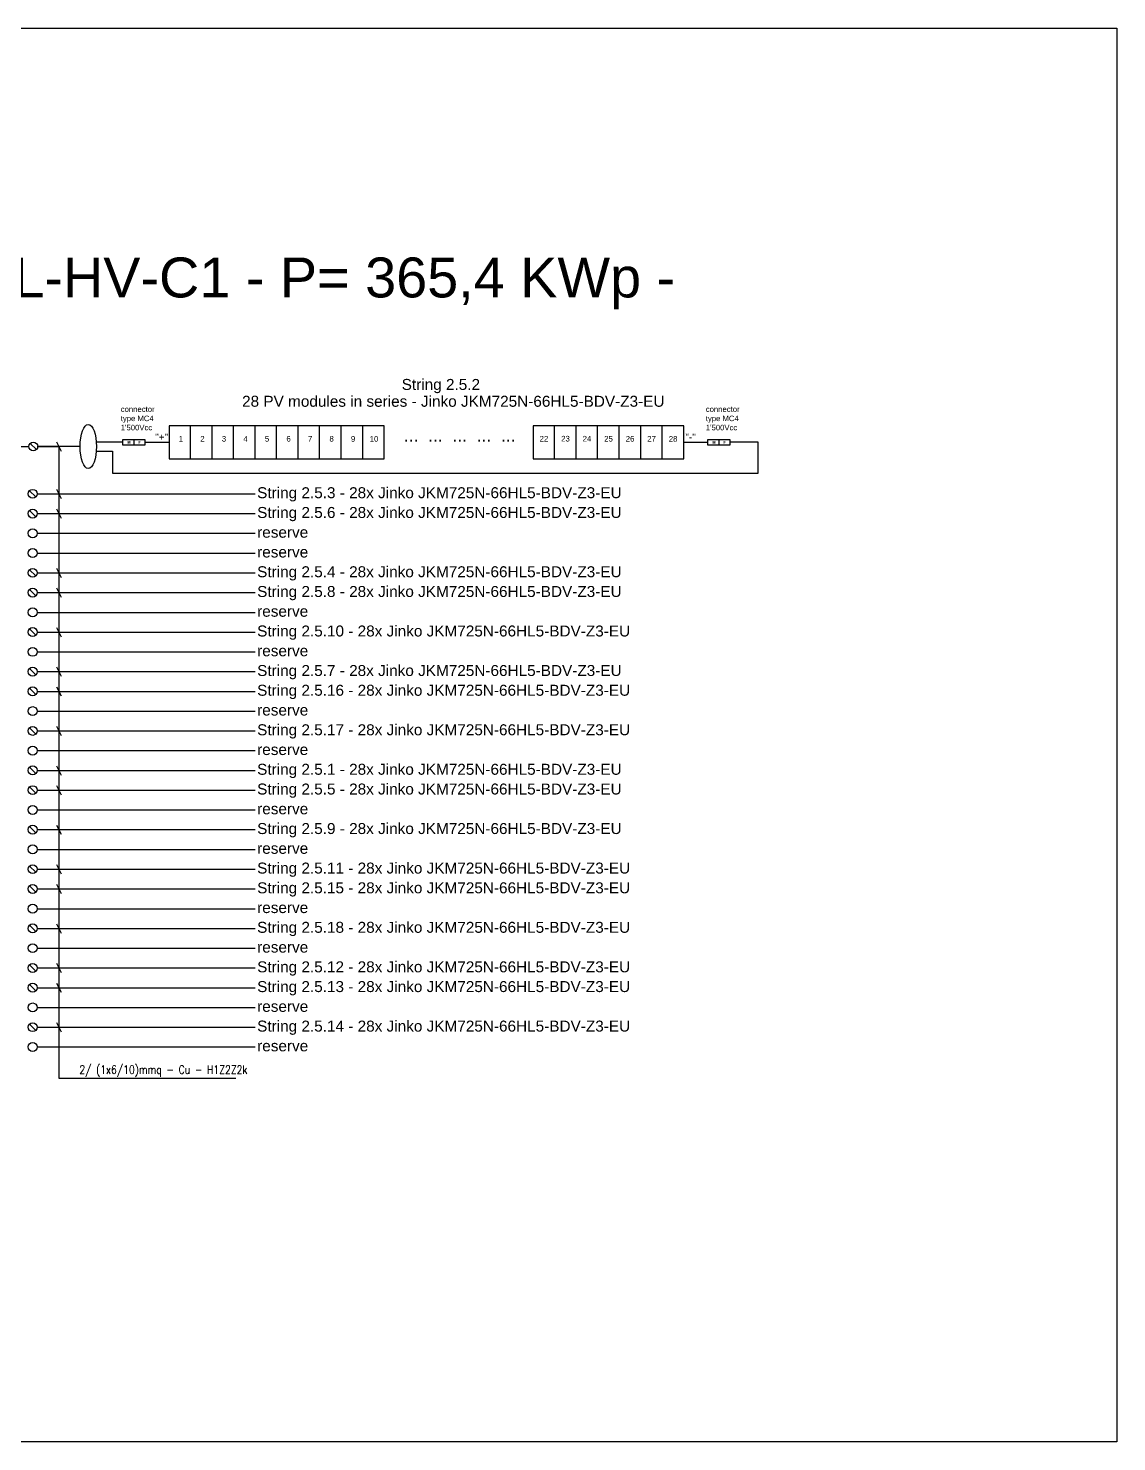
# Model space of a CAD drawing. Header units: millimetres. Extents: x 14856 to 141494, y 133975 to 167686.
# Drawn here: x 78209 to 84206, y 146011 to 153798 of the extents above; entities that cross this region are included whole.
import ezdxf

# ---------------------------------------------------------------- set-up
doc = ezdxf.new("R2010")
doc.units = ezdxf.units.MM
doc.linetypes.add('TRATTEGGIATA', pattern=[19.05, 12.7, -6.35])
doc.layers.add('-Testi', color=1, linetype='Continuous')
doc.layers.add('TRATTEGGIATA', color=40, linetype='TRATTEGGIATA')
doc.styles.add('SIMPLEX', font='SIMPLEX', dxfattribs={"width": 0.8})
doc.styles.get("Standard").update_dxf_attribs({"font": 'arial.ttf'})

msp = doc.modelspace()

# ---------------------------------------------------------------- linework, layer by layer
for points in [[(78984.1, 151608.3), (78984.1, 151425.9), (80169.8, 151425.9), (80169.8, 151607.8), (78984.1, 151607.8)], [(79102.7, 151425.9), (79102.7, 151607.8)], [(79221.2, 151425.7), (79221.2, 151607.5)], [(79339.8, 151425.4), (79339.8, 151607.2)], [(79458.4, 151425.9), (79458.4, 151607.8)], [(79577, 151425.7), (79577, 151607.5)], [(79695.5, 151425.4), (79695.5, 151607.2)], [(79814.1, 151425.9), (79814.1, 151607.8)], [(79932.7, 151425.7), (79932.7, 151607.5)], [(80051.3, 151425.4), (80051.3, 151607.2)], [(80989.8, 151608.3), (80989.8, 151425.9), (81819.9, 151425.9), (81819.9, 151607.8), (80989.8, 151607.8)], [(81108.4, 151425.9), (81108.4, 151607.8)], [(81227, 151425.7), (81227, 151607.5)], [(81345.6, 151425.4), (81345.6, 151607.2)], [(81464.2, 151425.9), (81464.2, 151607.8)], [(81582.7, 151425.7), (81582.7, 151607.5)], [(81582.7, 151425.7), (81582.7, 151607.5)], [(81701.3, 151425.4), (81701.3, 151607.2)], [(81701.3, 151425.4), (81701.3, 151607.2)], [(81819.9, 151425.9), (81819.9, 151607.8)], [(78253.5, 151476.5), (78218.8, 151511.3)], [(78257.8, 151493.9), (78377.8, 151493.9), (78377.8, 148014.4)], [(78365.1, 151519.4), (78390.6, 151468.4)], [(78365.1, 151519.4), (78390.6, 151468.4)], [(78790.6, 151532.4), (78790.6, 151501.8)], [(78851.2, 151517.1), (78984.1, 151517.1)], [(81820.4, 151517.1), (81953.3, 151517.1)], [(82013.9, 151532.4), (82013.9, 151501.8)], [(78250.6, 151215.9), (78215.9, 151250.6)], [(78365.1, 151258.8), (78390.6, 151207.7)], [(78250.6, 151107), (78215.9, 151141.8)], [(78365.1, 151149.9), (78390.6, 151098.9)], [(78250.6, 150780.5), (78215.9, 150815.3)], [(78365.1, 150823.4), (78390.6, 150772.4)], [(78250.6, 150671.7), (78215.9, 150706.5)], [(78365.1, 150714.6), (78390.6, 150663.6)], [(78250.6, 150454), (78215.9, 150488.8)], [(78365.1, 150496.9), (78390.6, 150445.9)], [(78250.6, 150236.3), (78215.9, 150271.1)], [(78365.1, 150279.2), (78390.6, 150228.2)], [(78250.6, 150127.5), (78215.9, 150162.3)], [(78365.1, 150170.4), (78390.6, 150119.4)], [(78250.6, 149909.8), (78215.9, 149944.6)], [(78365.1, 149952.7), (78390.6, 149901.7)], [(78250.6, 149692.1), (78215.9, 149726.9)], [(78365.1, 149735), (78390.6, 149684)], [(78250.6, 149583.3), (78215.9, 149618.1)], [(78365.1, 149626.2), (78390.6, 149575.2)], [(78250.6, 149365.6), (78215.9, 149400.4)], [(78365.1, 149408.5), (78390.6, 149357.5)], [(78250.6, 149147.9), (78215.9, 149182.7)], [(78365.1, 149190.8), (78390.6, 149139.8)], [(78250.6, 149039.1), (78215.9, 149073.9)], [(78365.1, 149082), (78390.6, 149031)], [(78250.6, 148821.4), (78215.9, 148856.2)], [(78365.1, 148864.3), (78390.6, 148813.3)], [(78250.6, 148603.7), (78215.9, 148638.5)], [(78365.1, 148646.6), (78390.6, 148595.6)], [(78250.6, 148494.9), (78215.9, 148529.7)], [(78365.1, 148537.8), (78390.6, 148486.8)], [(78250.6, 148277.2), (78215.9, 148312)], [(78365.1, 148320.1), (78390.6, 148269.1)], [(78377.8, 148014.4), (79352.8, 148014.4)]]:
    msp.add_lwpolyline(points)
at = {"color": 40, "linetype": 'Continuous'}
for points in [[(77759.2, 151493.9), (78211.6, 151493.9)], [(78257.8, 151233.3), (79458.3, 151233.3)], [(78257.8, 151124.4), (79458.3, 151124.4)], [(78257.8, 150797.9), (79458.3, 150797.9)], [(78257.8, 150689.1), (79458.3, 150689.1)], [(78257.8, 150471.4), (79458.3, 150471.4)], [(78257.8, 150253.7), (79458.3, 150253.7)], [(78257.8, 150144.9), (79458.3, 150144.9)], [(78257.8, 149927.2), (79458.3, 149927.2)], [(78257.8, 149709.5), (79458.3, 149709.5)], [(78257.8, 149600.7), (79458.3, 149600.7)], [(78257.8, 149383), (79458.3, 149383)], [(78257.8, 149165.3), (79458.3, 149165.3)]]:
    msp.add_lwpolyline(points, dxfattribs=at)
at = {"color": 40}
for points in [[(78494.5, 151493.9), (78260.7, 151493.9)], [(78584.2, 151518.9), (78729.2, 151518.9)], [(78584.2, 151468.9), (78672.7, 151468.9), (78672.7, 151346.8), (82229.6, 151346.8), (82229.5, 151517.1), (82074.5, 151517.1)]]:
    msp.add_lwpolyline(points, dxfattribs=at)
for points in [[(78729.9, 151532.4), (78851.2, 151532.4), (78851.2, 151501.8), (78729.9, 151501.8)], [(81953.3, 151532.4), (82074.5, 151532.4), (82074.5, 151501.8), (81953.3, 151501.8)]]:
    msp.add_lwpolyline(points, close=True)
at = {"color": 8, "linetype": 'Continuous'}
for points in [[(78257.8, 151015.6), (79458.3, 151015.6)], [(78257.8, 150906.7), (79458.3, 150906.7)], [(78257.8, 150580.2), (79458.3, 150580.2)], [(78257.8, 150362.5), (79458.3, 150362.5)], [(78257.8, 150036), (79458.3, 150036)], [(78257.8, 149818.4), (79458.3, 149818.4)], [(78257.8, 149491.8), (79458.3, 149491.8)], [(78257.8, 149274.2), (79458.3, 149274.2)], [(78257.8, 148947.6), (79458.3, 148947.6)], [(78257.8, 148730), (79458.3, 148730)], [(78257.8, 148403.4), (79458.3, 148403.4)], [(78257.8, 148185.8), (79458.3, 148185.8)]]:
    msp.add_lwpolyline(points, dxfattribs=at)
at = {"color": 7}
for centre in [(78236.1, 151493.9), (78233.2, 151233.3), (78233.2, 151124.4), (78233.2, 150797.9), (78233.2, 150689.1), (78233.2, 150471.4), (78233.2, 150253.7), (78233.2, 150144.9), (78233.2, 149927.2), (78233.2, 149709.5), (78233.2, 149600.7), (78233.2, 149383), (78233.2, 149165.3), (78233.2, 149056.5), (78233.2, 148838.8), (78233.2, 148621.1), (78233.2, 148512.3), (78233.2, 148294.6)]:
    msp.add_circle(centre, 24.6, dxfattribs=at)
at = {"color": 8}
for centre in [(78233.2, 151015.6), (78233.2, 150906.7), (78233.2, 150580.2), (78233.2, 150362.5), (78233.2, 150036), (78233.2, 149818.4), (78233.2, 149491.8), (78233.2, 149274.2), (78233.2, 148947.6), (78233.2, 148730), (78233.2, 148403.4), (78233.2, 148185.8)]:
    msp.add_circle(centre, 24.6, dxfattribs=at)
msp.add_ellipse((78539.4, 151493.9), major_axis=(0, -121.1), ratio=0.370747)
at = {"layer": 'Defpoints', "color": 1}
msp.add_lwpolyline([(72144.1, 153798.2), (84205.6, 153798.2), (84205.6, 146010.8), (72144.1, 146010.8)], close=True, dxfattribs=at)
at = {"layer": 'TRATTEGGIATA', "color": 40, "linetype": 'Continuous', "ltscale": 0.5}
for points in [[(78257.8, 149056.5), (79458.3, 149056.5)], [(78257.8, 148838.8), (79458.3, 148838.8)], [(78257.8, 148621.1), (79458.3, 148621.1)], [(78257.8, 148512.3), (79458.3, 148512.3)], [(78257.8, 148294.6), (79458.3, 148294.6)]]:
    msp.add_lwpolyline(points, dxfattribs=at)

# ---------------------------------------------------------------- texts
at = {"layer": '-Testi', "color": 7, "insert": (78953, 148053), "char_height": 46.621, "width": 1811.153, "attachment_point": 5, "style": 'SIMPLEX'}
msp.add_mtext('2/ (1x6/10)mmq - Cu - H1Z2Z2k', dxfattribs=at)
at = {"attachment_point": 1}
for s, insert, char_height, width in [('INVERTER 2.5 - TBEA TS330KTL-HV-C1 - P= 365,4 KWp - P= 330 KWac @40°C', (73601.1, 152535.2), 220, 8459.921), ("connector type MC4\\P1'500Vcc", (78718.3, 151714.6), 30.344, 266.347), ('28 PV modules in series - Jinko JKM725N-6{\\C7;6HL5-B}DV-Z3-EU', (79386.6, 151773.3), 60.443, 2681.977), ("connector type MC4\\P1'500Vcc", (81941.6, 151714.6), 30.344, 266.347), ("''+''", (78907.4, 151565.1), 38.08, 72.401), ('1 ', (79037.9, 151551.9), 30.84, 30.845), ('2 ', (79156.5, 151551.9), 30.84, 30.845), ('3 ', (79275.1, 151551.9), 30.84, 30.845), ('4 ', (79393.7, 151551.3), 30.84, 30.845), ('5 ', (79512.2, 151551.9), 30.84, 30.845), ('6 ', (79630.8, 151551.9), 30.84, 30.845), ('7 ', (79749.4, 151551.3), 30.84, 30.845), ('8 ', (79868, 151551.9), 30.84, 30.845), ('9 ', (79986.5, 151551.6), 30.84, 30.845), ('10 ', (80089.9, 151551.3), 30.84, 30.845), ('22 ', (81025.9, 151552.1), 30.84, 30.845), ('23 ', (81144.5, 151552.4), 30.84, 30.845), ('24 ', (81263.1, 151552.4), 30.84, 30.845), ('25 ', (81381.6, 151552.1), 30.84, 30.845), ('26 ', (81500.2, 151551.9), 30.84, 30.845), ('27', (81618.8, 151551.6), 30.84, 30.845), ('28 ', (81737.4, 151551.3), 30.84, 30.845), ("''-''", (81828.7, 151565.1), 38.08, 72.401), ('\\pxql;{\\fArial|b1|i0|c0|p34;M}', (78755.4, 151524.1), 13.785, 16.703), ('\\pxql;{\\fArial|b1|i0|c0|p34;F}', (78816, 151524.1), 13.785, 16.703), ('...  ...  ...  ...  ... ', (80278.2, 151588.9), 68.894, 747.028), ('\\pxql;{\\fArial|b1|i0|c0|p34;M}', (81978.7, 151524.1), 13.785, 16.703), ('\\pxql;{\\fArial|b1|i0|c0|p34;F}', (82039.3, 151524.1), 13.785, 16.703)]:
    msp.add_mtext(s, dxfattribs=dict(at, insert=insert, char_height=char_height, width=width))
at = {"color": 7, "char_height": 60.44, "width": 4500, "attachment_point": 1}
for s, insert in [('String 2.5.2', (80266, 151866.1)), ('String 2.5.3 - 28x Jinko JKM725N-66HL5-BDV-Z3-EU', (79469.6, 151269.6)), ('String 2.5.6 - 28x Jinko JKM725N-66HL5-BDV-Z3-EU', (79469.6, 151160.7)), ('String 2.5.4 - 28x Jinko JKM725N-66HL5-BDV-Z3-EU', (79469.6, 150834.2)), ('String 2.5.8 - 28x Jinko JKM725N-66HL5-BDV-Z3-EU', (79469.6, 150725.4)), ('String 2.5.10 - 28x Jinko JKM725N-66HL5-BDV-Z3-EU', (79469.6, 150507.7)), ('String 2.5.7 - 28x Jinko JKM725N-66HL5-BDV-Z3-EU', (79469.6, 150290)), ('String 2.5.16 - 28x Jinko JKM725N-66HL5-BDV-Z3-EU', (79469.6, 150181.2)), ('String 2.5.17 - 28x Jinko JKM725N-66HL5-BDV-Z3-EU', (79469.6, 149963.5)), ('String 2.5.1 - 28x Jinko JKM725N-66HL5-BDV-Z3-EU', (79469.6, 149745.8)), ('String 2.5.5 - 28x Jinko JKM725N-66HL5-BDV-Z3-EU', (79469.6, 149637)), ('String 2.5.9 - 28x Jinko JKM725N-66HL5-BDV-Z3-EU', (79469.6, 149419.3)), ('String 2.5.11 - 28x Jinko JKM725N-66HL5-BDV-Z3-EU', (79469.6, 149201.6)), ('String 2.5.15 - 28x Jinko JKM725N-66HL5-BDV-Z3-EU', (79469.6, 149092.8)), ('String 2.5.18 - 28x Jinko JKM725N-66HL5-BDV-Z3-EU', (79469.6, 148875.1)), ('String 2.5.12 - 28x Jinko JKM725N-66HL5-BDV-Z3-EU', (79469.6, 148657.4)), ('String 2.5.13 - 28x Jinko JKM725N-66HL5-BDV-Z3-EU', (79469.6, 148548.6)), ('String 2.5.14 - 28x Jinko JKM725N-66HL5-BDV-Z3-EU', (79469.6, 148330.9))]:
    msp.add_mtext(s, dxfattribs=dict(at, insert=insert))
at = {"color": 8, "char_height": 60.44, "width": 4500, "attachment_point": 1}
for insert in [(79469.6, 151051.9), (79469.6, 150943), (79469.6, 150616.5), (79469.6, 150398.8), (79469.6, 150072.3), (79469.6, 149854.6), (79469.6, 149528.1), (79469.6, 149310.4), (79469.6, 148983.9), (79469.6, 148766.2), (79469.6, 148439.7), (79469.6, 148222.1)]:
    msp.add_mtext('reserve', dxfattribs=dict(at, insert=insert))

doc.saveas('drawing.dxf')
